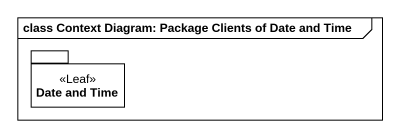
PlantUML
@startuml
mainframe class Context Diagram: Package Clients of Date and Time
package "Date and Time" as Date_and_Time <<Leaf>> {
}
@enduml
